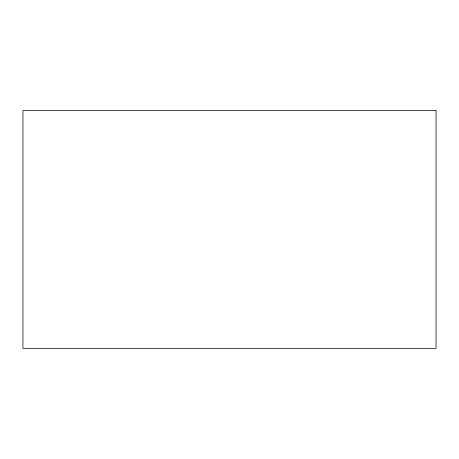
<?xml version="1.0" encoding="UTF-8"?>
<svg xmlns="http://www.w3.org/2000/svg" width="459" height="459" viewBox="0 0 459 459"><rect width="100%" height="100%" fill="white"/><g stroke="black" fill="none" stroke-linecap="round" stroke-linejoin="round"><path stroke-width="0.69" d="M436.05 110.625L22.95 110.625L22.95 348.375L436.05 348.375L436.05 110.625"/></g></svg>
